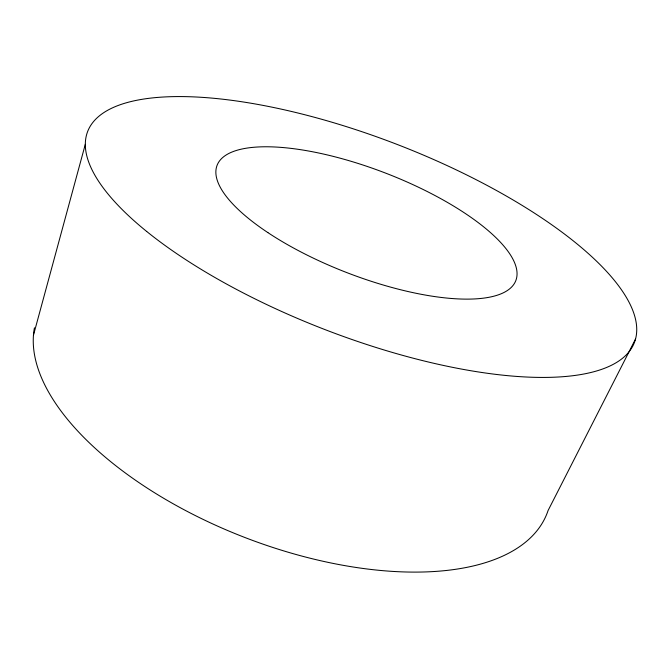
<?xml version="1.0" encoding="UTF-8"?>
<svg xmlns="http://www.w3.org/2000/svg" width="669" height="669" viewBox="0 0 669 669"><rect width="100%" height="100%" fill="white"/><g stroke="black" fill="none" stroke-linecap="round" stroke-linejoin="round"><path stroke-width="1" d="M33.45 335.253L85.306 144.312M635.55 338.991L548.078 510.531A273.052 131.392 21.1 0 1 259.112 542.776A273.052 131.392 21.1 0 1 34.437 327.793M146.678 231.449A293.039 99.363 21.1 0 0 618.39 361.293A293.039 99.363 21.1 0 0 318.001 118.246A293.039 99.363 21.1 0 0 146.678 231.449M267.884 232.611A160.108 53.395 21.1 0 0 514.344 283.556A160.108 53.395 21.1 0 0 317.106 152.674A160.108 53.395 21.1 0 0 267.884 232.611"/></g></svg>
